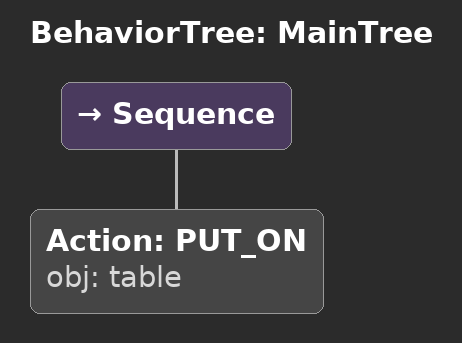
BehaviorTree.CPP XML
<root main_tree_to_execute="MainTree">
  <BehaviorTree ID="MainTree">
    <Sequence>
      <!-- Put on table -->
      <Action ID="PUT_ON" obj="table" />
    </Sequence>
  </BehaviorTree>
</root>
